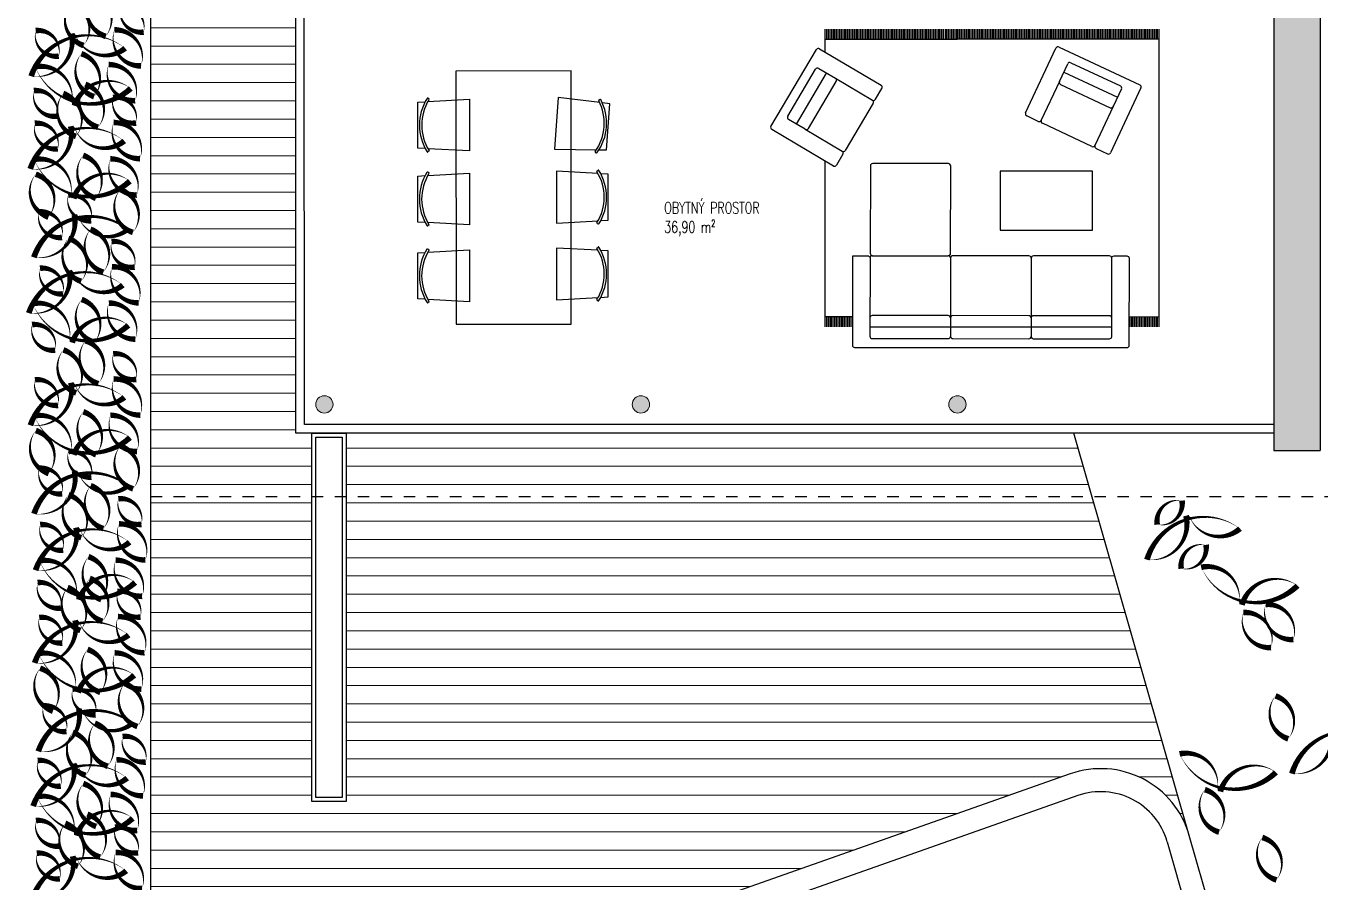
# Model space of a CAD drawing. Header units: metres. Extents: x -442 to 316, y -503 to 125.
# Drawn here: x 3.22 to 14.47, y -77.11 to -69.68 of the extents above; entities that cross this region are included whole.
import ezdxf

# ---------------------------------------------------------------- set-up
doc = ezdxf.new("R2010")
doc.units = ezdxf.units.M
doc.linetypes.add('ACAD_ISO07W100', pattern=[60, 0, -60])
doc.linetypes.add('DIVIDE', pattern=[1.25, 0.5, -0.25, 0, -0.25, 0, -0.25])
for name, color, linetype in [('int-kuchyň', 141, 'Continuous'), ('interiér-travertin', 252, 'ACAD_ISO07W100'), ('nove zdivo akce', 3, 'Continuous'), ('popis', 6, 'Continuous'), ('SRAFA', 251, 'Continuous'), ('zariz.predmety', 203, 'Continuous'), ('ZDIVO', 1, 'Continuous')]:
    doc.layers.add(name, color=color, linetype=linetype)
doc.layers.add('Standard', color=7, linetype='Continuous', lineweight=25)
doc.styles.add('ROMANS', font='romans.shx', dxfattribs={"width": 0.7})
pattern_1 = [(0, (0, -62.54902), (0, 0.15875), [])]

msp = doc.modelspace()

# ---------------------------------------------------------------- hatches: boundary and pattern name
at = {"layer": 'SRAFA', "linetype": 'Continuous', "lineweight": 0, "ltscale": 20}
h = msp.add_hatch(dxfattribs=at)
h.set_pattern_fill('LINE', color=256, scale=0.05, style=0)
h.set_pattern_definition(pattern_1)
h.paths.add_polyline_path([(5.566062, -66.184794), (5.416062, -66.184794), (4.306062, -66.184794), (4.306062, -73.214794), (5.567662, -73.214794)])
at = {"layer": 'SRAFA', "linetype": 'Continuous', "lineweight": 0}
h = msp.add_hatch(color=256, dxfattribs=at)
h.paths.add_polyline_path([(14.466062, -68.434794), (11.026062, -68.434794), (11.026062, -68.684794), (14.066062, -68.684794), (14.066062, -73.364794), (14.466062, -73.364794)])
h.paths.add_polyline_path([(13.629581, -68.559794, -1), (13.829581, -68.559794, -1)], flags=16)
h = msp.add_hatch(color=256, dxfattribs=at)
edge = h.paths.add_edge_path()
edge.add_arc((5.816062, -72.964794), 0.075, 0, 360)
h = msp.add_hatch(color=256, dxfattribs=at)
edge = h.paths.add_edge_path()
edge.add_arc((8.566062, -72.964794), 0.075, 0, 360)
h = msp.add_hatch(color=256, dxfattribs=at)
edge = h.paths.add_edge_path()
edge.add_arc((11.316062, -72.964794), 0.075, 0, 360)
at = {"layer": 'SRAFA', "linetype": 'Continuous', "lineweight": 0, "ltscale": 20}
h = msp.add_hatch(dxfattribs=at)
h.set_pattern_fill('LINE', color=256, scale=0.05, style=0)
h.set_pattern_definition(pattern_1)
h.paths.add_polyline_path([(5.706062, -73.214794), (5.567662, -73.214794), (4.306062, -73.214794), (4.306062, -73.764794), (5.706062, -73.764794)])
h = msp.add_hatch(dxfattribs=at)
h.set_pattern_fill('LINE', color=256, scale=0.05, style=0)
h.set_pattern_definition(pattern_1)
h.paths.add_polyline_path([(12.328075, -73.214794), (6.006062, -73.214794), (6.006062, -73.764794), (12.485873, -73.764794)])
h = msp.add_hatch(dxfattribs=at)
h.set_pattern_fill('LINE', color=256, scale=0.05, style=0)
h.set_pattern_definition(pattern_1)
h.paths.add_polyline_path([(5.706062, -73.764794), (4.306062, -73.764794), (4.306062, -77.864794), (7.985522, -77.864794, -0.163860057), (8.387869, -77.550356), (12.295758, -76.174445, -0.431640327), (13.330416, -76.708416), (12.485873, -73.764794), (6.006062, -73.764794), (6.006062, -76.414794), (5.706062, -76.414794)])

# ---------------------------------------------------------------- linework, layer by layer
at = {"layer": 'int-kuchyň'}
for p, q in [((9.695803, -70.549905), (10.090769, -69.8825)), ((10.118167, -69.875474), (10.653131, -70.192062)), ((11.908332, -70.432592), (12.172141, -69.869725)), ((12.198738, -69.860103), (12.900954, -70.189222)), ((10.110617, -70.045304), (10.256077, -70.131386)), ((12.202282, -70.158864), (12.274014, -70.005817)), ((12.300611, -69.996195), (12.731183, -70.197999)), ((9.841041, -70.461557), (10.083219, -70.05233)), ((9.916915, -70.529698), (10.179464, -70.086048)), ((10.020925, -70.568011), (10.263103, -70.158784)), ((10.256077, -70.131386), (10.576737, -70.321151)), ((12.202282, -70.158864), (12.044154, -70.49625)), ((12.240063, -70.078256), (12.706854, -70.297035)), ((10.604135, -70.314125), (10.660157, -70.21946)), ((12.211904, -70.185462), (12.642476, -70.387265)), ((12.910576, -70.21582), (12.646767, -70.778687)), ((12.740805, -70.224596), (12.669073, -70.377643)), ((6.723405, -70.310673), (6.714988, -70.305273)), ((8.201621, -70.319871), (8.210397, -70.315074)), ((10.583763, -70.348549), (10.341585, -70.757776)), ((12.669073, -70.377643), (12.510945, -70.715029)), ((9.993527, -70.575037), (9.848067, -70.488955)), ((12.017557, -70.505872), (11.917954, -70.459189)), ((10.237793, -70.893891), (9.702829, -70.577302)), ((9.993527, -70.575037), (10.314187, -70.764802)), ((12.484348, -70.724651), (12.053776, -70.522847)), ((6.723798, -70.766048), (6.71539, -70.771463)), ((8.16928, -70.774096), (8.177287, -70.780087)), ((10.321213, -70.792199), (10.265191, -70.886865)), ((12.520567, -70.741626), (12.62017, -70.788309)), ((6.722887, -70.95334), (6.714469, -70.94794)), ((8.18563, -70.936499), (8.194038, -70.931084)), ((8.186023, -71.391874), (8.19444, -71.397274)), ((6.72328, -71.408715), (6.714872, -71.41413)), ((6.722887, -71.620205), (6.714469, -71.614804)), ((8.18563, -71.603364), (8.194038, -71.597949)), ((10.576006, -71.672797), (11.236576, -71.672797)), ((11.256576, -71.692846), (11.256128, -72.211089)), ((11.936608, -71.673942), (11.276609, -71.672863)), ((11.956575, -71.693959), (11.956128, -72.211693)), ((12.636005, -71.674577), (11.976593, -71.674007)), ((8.186023, -72.058739), (8.19444, -72.064139)), ((6.72328, -72.07558), (6.714872, -72.080994)), ((12.656057, -72.294645), (10.556058, -72.29283)), ((11.235971, -72.193452), (10.576006, -72.192848)), ((11.255988, -72.213452), (11.255838, -72.375861)), ((11.935971, -72.194057), (11.276006, -72.193452)), ((11.955988, -72.214057), (11.955838, -72.376466)), ((12.636005, -72.194627), (11.976005, -72.194057))]:
    msp.add_line(p, q, dxfattribs=at)
for points in [[(10.167207, -69.904495), (10.167224, -69.791265)], [(10.167224, -69.791265), (10.167382, -69.791265), (11.312133, -69.791265)], [(13.069268, -72.202728), (13.069848, -69.791265), (11.312133, -69.791265)], [(6.69231, -70.74196), (6.627997, -70.738443), (6.627652, -70.338443), (6.691958, -70.334815)], [(6.715461, -70.333489), (7.07763, -70.313055), (7.078019, -70.763054), (6.715815, -70.743246)], [(8.207945, -70.343188), (7.848102, -70.297394), (7.816142, -70.746257), (8.178843, -70.75191)], [(8.20238, -70.752277), (8.266781, -70.75328), (8.29519, -70.35429), (8.231297, -70.346159)], [(8.193613, -70.959301), (7.831409, -70.939493), (7.831798, -71.389493), (8.193967, -71.369058)], [(10.166803, -72.202728), (10.167059, -70.852031)], [(6.691792, -71.384627), (6.627479, -71.38111), (6.627133, -70.98111), (6.69144, -70.977482)], [(6.714943, -70.976156), (7.077112, -70.955722), (7.0775, -71.405721), (6.715297, -71.385913)], [(8.21747, -71.367732), (8.281776, -71.364104), (8.281431, -70.964104), (8.217118, -70.960587)], [(6.714943, -71.643021), (7.077112, -71.622586), (7.0775, -72.072586), (6.715297, -72.052777)], [(8.193613, -71.626166), (7.831409, -71.606357), (7.831798, -72.056357), (8.193967, -72.035923)], [(6.691792, -72.051492), (6.627479, -72.047975), (6.627133, -71.647975), (6.69144, -71.644347)], [(8.21747, -72.034597), (8.281776, -72.030968), (8.281431, -71.630969), (8.217118, -71.627451)], [(10.406135, -72.202728), (10.166803, -72.202728)]]:
    msp.add_lwpolyline(points, dxfattribs=at)
for points in [[(7.959054, -70.067878), (6.959055, -70.068828), (6.960955, -72.268827), (7.960955, -72.267877), (7.959054, -70.067878)], [(11.688542, -70.938974), (11.687851, -71.450436), (12.487851, -71.451127), (12.488542, -70.939665), (11.688542, -70.938974)]]:
    msp.add_lwpolyline(points, close=True, dxfattribs=at)
msp.add_lwpolyline([(11.237103, -70.872798), (10.579466, -70.872308, 0.414276824), (10.559449, -70.892295), (10.558956, -71.652295, 0.414150304), (10.578939, -71.672308), (11.236576, -71.672797, 0.414276824), (11.256593, -71.65281), (11.257086, -70.892811, 0.414150304)], format="xyb", close=True, dxfattribs=at)
for points in [[(12.655988, -72.374655), (12.656575, -71.694595, -0.414213562), (12.676592, -71.674612), (12.786592, -71.674707, -0.414213562), (12.806575, -71.694724), (12.805919, -72.454724, -0.414213562), (12.785901, -72.474707), (10.425902, -72.472668, -0.414213563), (10.405919, -72.452651), (10.406593, -71.672651), (10.406593, -71.672651)], [(10.406593, -71.672651), (10.536585, -71.672711, -0.414331652), (10.556576, -71.692728), (10.555989, -72.37272, 0.414213562), (10.575971, -72.392737), (11.23766, -72.393348, 0.414213562)], [(11.274794, -72.393382), (11.937072, -72.393993, 0.414213562)], [(11.974794, -72.393987), (12.637072, -72.394598, 0.414213562)]]:
    msp.add_lwpolyline(points, format="xyb", dxfattribs=at)
for centre, radius, start, end in [((10.107981, -69.892686), 0.02, 59.3832182, 149.3832182), ((12.19025, -69.878212), 0.02, 64.8881104, 154.8881104), ((10.100431, -70.062516), 0.02, 59.3832182, 149.3832183), ((12.292123, -70.014305), 0.02, 64.8881104, 154.8881104), ((10.245891, -70.148598), 0.02, 329.3832183, 59.3832182), ((12.220392, -70.167352), 0.02, 154.8881104, 244.8881104), ((10.642945, -70.209274), 0.02, 329.3832183, 59.3832182), ((12.722695, -70.216108), 0.02, 334.8881104, 64.8881104), ((12.892466, -70.207332), 0.02, 334.8881104, 64.8881104), ((7.077824, -70.538054), 0.436118, 147.9819002, 212.1170989), ((7.077824, -70.538054), 0.416118, 147.9976808, 212.1013183), ((6.712288, -70.309481), 0.005, 57.3173831, 147.9819002), ((6.720705, -70.314881), 0.005, 327.9976808, 57.3173831), ((7.832122, -70.521826), 0.416118, 323.8755029, 27.9791404), ((7.832122, -70.521826), 0.436118, 323.8597223, 27.994921), ((8.204019, -70.324258), 0.005, 118.6594381, 207.9791404), ((8.212795, -70.319462), 0.005, 27.994921, 118.6594381), ((10.586923, -70.303939), 0.02, 239.3832182, 329.3832183), ((10.566551, -70.338363), 0.02, 329.3832183, 59.3832182), ((12.650964, -70.369156), 0.02, 244.8881104, 334.8881104), ((9.858253, -70.471743), 0.02, 149.3832183, 239.3832182), ((11.926441, -70.441079), 0.02, 154.8881104, 244.8881104), ((12.026044, -70.487762), 0.02, 244.8881104, 334.8881104), ((12.026044, -70.487762), 0.02, 244.8881104, 334.8881104), ((12.062264, -70.504738), 0.02, 154.8881104, 244.8881104), ((9.713015, -70.56009), 0.02, 149.3832182, 239.3832183), ((10.003713, -70.557825), 0.02, 239.3832182, 329.3832183), ((12.492835, -70.706541), 0.02, 244.8881104, 334.8881104), ((12.529055, -70.723517), 0.02, 154.8881104, 244.8881104), ((6.712683, -70.767259), 0.005, 212.1170989, 302.781616), ((6.721091, -70.761844), 0.005, 302.781616, 32.1013183), ((8.172275, -70.770092), 0.005, 143.8755029, 233.1952052), ((8.180282, -70.776084), 0.005, 233.1952052, 323.8597223), ((10.324373, -70.74759), 0.02, 239.3832182, 329.3832183), ((10.304001, -70.782013), 0.02, 329.3832183, 59.3832182), ((10.304001, -70.782013), 0.02, 329.3832183, 59.3832182), ((12.628657, -70.770199), 0.02, 244.8881104, 334.8881104), ((6.711769, -70.952148), 0.005, 57.3173831, 147.9819002), ((8.188337, -70.940703), 0.005, 122.781616, 212.1013183), ((7.831604, -71.164493), 0.416118, 327.9976808, 32.1013183), ((8.196745, -70.935288), 0.005, 32.1170989, 122.781616), ((7.831604, -71.164493), 0.436118, 327.9819002, 32.1170989), ((10.247979, -70.876679), 0.02, 239.3832183, 329.3832183), ((7.077306, -71.180721), 0.436118, 147.9819002, 212.1170989), ((7.077306, -71.180721), 0.416118, 147.9976808, 212.1013183), ((6.720187, -70.957548), 0.005, 327.9976808, 57.3173831), ((8.188723, -71.387666), 0.005, 147.9976808, 237.3173831), ((8.19714, -71.393066), 0.005, 237.3173831, 327.9819002), ((6.712165, -71.409926), 0.005, 212.1170989, 302.781616), ((6.720573, -71.404511), 0.005, 302.781616, 32.1013183), ((7.077306, -71.847586), 0.436118, 147.9819002, 212.1170989), ((6.711769, -71.619013), 0.005, 57.3173831, 147.9819002), ((6.720187, -71.624413), 0.005, 327.9976808, 57.3173831), ((8.188337, -71.607568), 0.005, 122.781616, 212.1013183), ((7.831604, -71.831357), 0.416118, 327.9976808, 32.1013183), ((8.196745, -71.602153), 0.005, 32.1170989, 122.781616), ((7.831604, -71.831357), 0.436118, 327.9819002, 32.1170989), ((7.077306, -71.847586), 0.416118, 147.9976808, 212.1013183), ((10.575989, -71.692797), 0.02, 89.9505004, 180), ((11.236576, -71.692797), 0.02, 359.9505004, 90), ((11.276576, -71.692863), 0.02, 89.906315, 179.9505004), ((11.936575, -71.693942), 0.02, 359.9505004, 89.906315), ((11.976575, -71.694007), 0.02, 89.9505004, 179.9505004), ((12.635988, -71.694577), 0.02, 0, 89.9505004), ((6.720573, -72.071376), 0.005, 302.781616, 32.1013183), ((8.188723, -72.05453), 0.005, 147.9976808, 237.3173831), ((8.19714, -72.059931), 0.005, 237.3173831, 327.9819002), ((6.712165, -72.076791), 0.005, 212.1170989, 302.781616), ((10.575989, -72.212848), 0.02, 89.9505004, 180), ((11.235988, -72.213452), 0.02, 0, 90.0494996), ((11.275988, -72.213452), 0.02, 89.9505004, 180), ((11.935988, -72.214057), 0.02, 0, 90.0494996), ((11.975988, -72.214057), 0.02, 89.9505004, 180), ((12.635988, -72.214627), 0.02, 0, 89.9505004), ((11.235988, -72.373418), 0.02, 269.9505004, 0), ((11.275988, -72.373418), 0.02, 180, 270.0494996), ((11.935988, -72.374022), 0.02, 269.9505004, 0), ((11.975988, -72.374022), 0.02, 180, 270.0494996), ((12.635988, -72.374627), 0.02, 269.9505004, 0)]:
    msp.add_arc(centre, radius, start, end, dxfattribs=at)
at = {"layer": 'interiér-travertin', "linetype": 'ByBlock'}
for p, q in [((10.167382, -69.791265), (10.167382, -69.704536)), ((10.181461, -69.791265), (10.181461, -69.704536)), ((10.195539, -69.791265), (10.195539, -69.704536)), ((10.209618, -69.791265), (10.209618, -69.704536)), ((10.223696, -69.791265), (10.223696, -69.704536)), ((10.237774, -69.791265), (10.237774, -69.704536)), ((10.251853, -69.791265), (10.251853, -69.704536)), ((10.265931, -69.791265), (10.265931, -69.704536)), ((10.280009, -69.791265), (10.280009, -69.704536)), ((10.294088, -69.791265), (10.294088, -69.704536)), ((10.308166, -69.791265), (10.308166, -69.704536)), ((10.322245, -69.791265), (10.322245, -69.704536)), ((10.336323, -69.791265), (10.336323, -69.704536)), ((10.350401, -69.791265), (10.350401, -69.704536)), ((10.36448, -69.791265), (10.36448, -69.704536)), ((10.378558, -69.791265), (10.378558, -69.704536)), ((10.392637, -69.791265), (10.392637, -69.704536)), ((10.406715, -69.791265), (10.406715, -69.704536)), ((10.420793, -69.791265), (10.420793, -69.704536)), ((10.434872, -69.791265), (10.434872, -69.704536)), ((10.44895, -69.791265), (10.44895, -69.704536)), ((10.463029, -69.791265), (10.463029, -69.704536)), ((10.477107, -69.791265), (10.477107, -69.704536)), ((10.491185, -69.791265), (10.491185, -69.704536)), ((10.505264, -69.791265), (10.505264, -69.704536)), ((10.519342, -69.791265), (10.519342, -69.704536)), ((10.53342, -69.791265), (10.53342, -69.704536)), ((10.547499, -69.791265), (10.547499, -69.704536)), ((10.561577, -69.791265), (10.561577, -69.704536)), ((10.575656, -69.791265), (10.575656, -69.704536)), ((10.589734, -69.791265), (10.589734, -69.704536)), ((10.603812, -69.791265), (10.603812, -69.704536)), ((10.617891, -69.791265), (10.617891, -69.704536)), ((10.631969, -69.791265), (10.631969, -69.704536)), ((10.646048, -69.791265), (10.646048, -69.704536)), ((10.660126, -69.791265), (10.660126, -69.704536)), ((10.674204, -69.791265), (10.674204, -69.704536)), ((10.688283, -69.791265), (10.688283, -69.704536)), ((10.702361, -69.791265), (10.702361, -69.704536)), ((10.71644, -69.791265), (10.71644, -69.704536)), ((10.730518, -69.791265), (10.730518, -69.704536)), ((10.744596, -69.791265), (10.744596, -69.704536)), ((10.758675, -69.791265), (10.758675, -69.704536)), ((10.772753, -69.791265), (10.772753, -69.704536)), ((10.786831, -69.791265), (10.786831, -69.704536)), ((10.80091, -69.791265), (10.80091, -69.704536)), ((10.814988, -69.791265), (10.814988, -69.704536)), ((10.829067, -69.791265), (10.829067, -69.704536)), ((10.843145, -69.791265), (10.843145, -69.704536)), ((10.857223, -69.791265), (10.857223, -69.704536)), ((10.871302, -69.791265), (10.871302, -69.704536)), ((10.88538, -69.791265), (10.88538, -69.704536)), ((10.899459, -69.791265), (10.899459, -69.704536)), ((10.913537, -69.791265), (10.913537, -69.704536)), ((10.927615, -69.791265), (10.927615, -69.704536)), ((10.941694, -69.791265), (10.941694, -69.704536)), ((10.955772, -69.791265), (10.955772, -69.704536)), ((10.96985, -69.791265), (10.96985, -69.704536)), ((10.983929, -69.791265), (10.983929, -69.704536)), ((10.998007, -69.791265), (10.998007, -69.704536)), ((11.012086, -69.791265), (11.012086, -69.704536)), ((11.026164, -69.791265), (11.026164, -69.704536)), ((11.040242, -69.791265), (11.040242, -69.704536)), ((11.054321, -69.791265), (11.054321, -69.704536)), ((11.068399, -69.791265), (11.068399, -69.704536)), ((11.082478, -69.791265), (11.082478, -69.704536)), ((11.096556, -69.791265), (11.096556, -69.704536)), ((11.110634, -69.791265), (11.110634, -69.704536)), ((11.124713, -69.791265), (11.124713, -69.704536)), ((11.138791, -69.791265), (11.138791, -69.704536)), ((11.15287, -69.791265), (11.15287, -69.704536)), ((11.166948, -69.791265), (11.166948, -69.704536)), ((11.181026, -69.791265), (11.181026, -69.704536)), ((11.195105, -69.791265), (11.195105, -69.704536)), ((11.210921, -69.791265), (11.210921, -69.704536)), ((11.224999, -69.791265), (11.224999, -69.704536)), ((11.239078, -69.791265), (11.239078, -69.704536)), ((11.253156, -69.791265), (11.253156, -69.704536)), ((11.267234, -69.791265), (11.267234, -69.704536)), ((11.281313, -69.791265), (11.281313, -69.704536)), ((11.295391, -69.791265), (11.295391, -69.704536)), ((11.30947, -69.791265), (11.30947, -69.704536)), ((11.323548, -69.791265), (11.323548, -69.704536)), ((11.337626, -69.791265), (11.337626, -69.704536)), ((11.351705, -69.791265), (11.351705, -69.704536)), ((11.365783, -69.791265), (11.365783, -69.704536)), ((11.379862, -69.791265), (11.379862, -69.704536)), ((11.39394, -69.791265), (11.39394, -69.704536)), ((11.408018, -69.791265), (11.408018, -69.704536)), ((11.422097, -69.791265), (11.422097, -69.704536)), ((11.436175, -69.791265), (11.436175, -69.704536)), ((11.450253, -69.791265), (11.450253, -69.704536)), ((11.464332, -69.791265), (11.464332, -69.704536)), ((11.47841, -69.791265), (11.47841, -69.704536)), ((11.492489, -69.791265), (11.492489, -69.704536)), ((11.506567, -69.791265), (11.506567, -69.704536)), ((11.520645, -69.791265), (11.520645, -69.704536)), ((11.534724, -69.791265), (11.534724, -69.704536)), ((11.548802, -69.791265), (11.548802, -69.704536)), ((11.562881, -69.791265), (11.562881, -69.704536)), ((11.576959, -69.791265), (11.576959, -69.704536)), ((11.591037, -69.791265), (11.591037, -69.704536)), ((11.605116, -69.791265), (11.605116, -69.704536)), ((11.619194, -69.791265), (11.619194, -69.704536)), ((11.633273, -69.791265), (11.633273, -69.704536)), ((11.647351, -69.791265), (11.647351, -69.704536)), ((11.661429, -69.791265), (11.661429, -69.704536)), ((11.675508, -69.791265), (11.675508, -69.704536)), ((11.689586, -69.791265), (11.689586, -69.704536)), ((11.703664, -69.791265), (11.703664, -69.704536)), ((11.717743, -69.791265), (11.717743, -69.704536)), ((11.731821, -69.791265), (11.731821, -69.704536)), ((11.7459, -69.791265), (11.7459, -69.704536)), ((11.759978, -69.791265), (11.759978, -69.704536)), ((11.774056, -69.791265), (11.774056, -69.704536)), ((11.788135, -69.791265), (11.788135, -69.704536)), ((11.802213, -69.791265), (11.802213, -69.704536)), ((11.816292, -69.791265), (11.816292, -69.704536)), ((11.83037, -69.791265), (11.83037, -69.704536)), ((11.844448, -69.791265), (11.844448, -69.704536)), ((11.858527, -69.791265), (11.858527, -69.704536)), ((11.872605, -69.791265), (11.872605, -69.704536)), ((11.886684, -69.791265), (11.886684, -69.704536)), ((11.900762, -69.791265), (11.900762, -69.704536)), ((11.91484, -69.791265), (11.91484, -69.704536)), ((11.928919, -69.791265), (11.928919, -69.704536)), ((11.942997, -69.791265), (11.942997, -69.704536)), ((11.957075, -69.791265), (11.957075, -69.704536)), ((11.971154, -69.791265), (11.971154, -69.704536)), ((11.985232, -69.791265), (11.985232, -69.704536)), ((11.999311, -69.791265), (11.999311, -69.704536)), ((12.013389, -69.791265), (12.013389, -69.704536)), ((12.027467, -69.791265), (12.027467, -69.704536)), ((12.041546, -69.791265), (12.041546, -69.704536)), ((12.055624, -69.791265), (12.055624, -69.704536)), ((12.069703, -69.791265), (12.069703, -69.704536)), ((12.083781, -69.791265), (12.083781, -69.704536)), ((12.097859, -69.791265), (12.097859, -69.704536)), ((12.111938, -69.791265), (12.111938, -69.704536)), ((12.126016, -69.791265), (12.126016, -69.704536)), ((12.140095, -69.791265), (12.140095, -69.704536)), ((12.154173, -69.791265), (12.154173, -69.704536)), ((12.168251, -69.791265), (12.168251, -69.704536)), ((12.18233, -69.791265), (12.18233, -69.704536)), ((12.196408, -69.791265), (12.196408, -69.704536)), ((12.210486, -69.791265), (12.210486, -69.704536)), ((12.224565, -69.791265), (12.224565, -69.704536)), ((12.238643, -69.791265), (12.238643, -69.704536)), ((12.252722, -69.791265), (12.252722, -69.704536)), ((12.2668, -69.791265), (12.2668, -69.704536)), ((12.280878, -69.791265), (12.280878, -69.704536)), ((12.294957, -69.791265), (12.294957, -69.704536)), ((12.309035, -69.791265), (12.309035, -69.704536)), ((12.323114, -69.791265), (12.323114, -69.704536)), ((12.337192, -69.791265), (12.337192, -69.704536)), ((12.35127, -69.791265), (12.35127, -69.704536)), ((12.365349, -69.791265), (12.365349, -69.704536)), ((12.379427, -69.791265), (12.379427, -69.704536)), ((12.393505, -69.791265), (12.393505, -69.704536)), ((12.407584, -69.791265), (12.407584, -69.704536)), ((12.421662, -69.791265), (12.421662, -69.704536)), ((12.435741, -69.791265), (12.435741, -69.704536)), ((12.449819, -69.791265), (12.449819, -69.704536)), ((12.463897, -69.791265), (12.463897, -69.704536)), ((12.477976, -69.791265), (12.477976, -69.704536)), ((12.492054, -69.791265), (12.492054, -69.704536)), ((12.506133, -69.791265), (12.506133, -69.704536)), ((12.520211, -69.791265), (12.520211, -69.704536)), ((12.534289, -69.791265), (12.534289, -69.704536)), ((12.548368, -69.791265), (12.548368, -69.704536)), ((12.562446, -69.791265), (12.562446, -69.704536)), ((12.576525, -69.791265), (12.576525, -69.704536)), ((12.590603, -69.791265), (12.590603, -69.704536)), ((12.604681, -69.791265), (12.604681, -69.704536)), ((12.61876, -69.791265), (12.61876, -69.704536)), ((12.632838, -69.791265), (12.632838, -69.704536)), ((12.646916, -69.791265), (12.646916, -69.704536)), ((12.660995, -69.791265), (12.660995, -69.704536)), ((12.675073, -69.791265), (12.675073, -69.704536)), ((12.689152, -69.791265), (12.689152, -69.704536)), ((12.70323, -69.791265), (12.70323, -69.704536)), ((12.717308, -69.791265), (12.717308, -69.704536)), ((12.731387, -69.791265), (12.731387, -69.704536)), ((12.745465, -69.791265), (12.745465, -69.704536)), ((12.759544, -69.791265), (12.759544, -69.704536)), ((12.773622, -69.791265), (12.773622, -69.704536)), ((12.7877, -69.791265), (12.7877, -69.704536)), ((12.801779, -69.791265), (12.801779, -69.704536)), ((12.815857, -69.791265), (12.815857, -69.704536)), ((12.829936, -69.791265), (12.829936, -69.704536)), ((12.844014, -69.791265), (12.844014, -69.704536)), ((12.858092, -69.791265), (12.858092, -69.704536)), ((12.872171, -69.791265), (12.872171, -69.704536)), ((12.886249, -69.791265), (12.886249, -69.704536)), ((12.900327, -69.791265), (12.900327, -69.704536)), ((12.914406, -69.791265), (12.914406, -69.704536)), ((12.928484, -69.791265), (12.928484, -69.704536)), ((12.942563, -69.791265), (12.942563, -69.704536)), ((12.956641, -69.791265), (12.956641, -69.704536)), ((12.970719, -69.791265), (12.970719, -69.704536)), ((12.984798, -69.791265), (12.984798, -69.704536)), ((12.998876, -69.791265), (12.998876, -69.704536)), ((13.012955, -69.791265), (13.012955, -69.704536)), ((13.027033, -69.791265), (13.027033, -69.704536)), ((13.041111, -69.791265), (13.041111, -69.704536)), ((13.05519, -69.791265), (13.05519, -69.704536)), ((13.069268, -69.791265), (13.069268, -69.704536)), ((10.166803, -72.289457), (10.166803, -72.202728)), ((10.180881, -72.289457), (10.180881, -72.202728)), ((10.19496, -72.289457), (10.19496, -72.202728)), ((10.209038, -72.289457), (10.209038, -72.202728)), ((10.223116, -72.289457), (10.223116, -72.202728)), ((10.237195, -72.289457), (10.237195, -72.202728)), ((10.251273, -72.289457), (10.251273, -72.202728)), ((10.265351, -72.289457), (10.265351, -72.202728)), ((10.27943, -72.289457), (10.27943, -72.202728)), ((10.293508, -72.289457), (10.293508, -72.202728)), ((10.307587, -72.289457), (10.307587, -72.202728)), ((10.321665, -72.289457), (10.321665, -72.202728)), ((10.335743, -72.289457), (10.335743, -72.202728)), ((10.349822, -72.289457), (10.349822, -72.202728)), ((10.3639, -72.289457), (10.3639, -72.202728)), ((10.377979, -72.289457), (10.377979, -72.202728)), ((10.392057, -72.289457), (10.392057, -72.202728)), ((12.815857, -72.289457), (12.815857, -72.202728)), ((12.829936, -72.289457), (12.829936, -72.202728)), ((12.844014, -72.289457), (12.844014, -72.202728)), ((12.858092, -72.289457), (12.858092, -72.202728)), ((12.872171, -72.289457), (12.872171, -72.202728)), ((12.886249, -72.289457), (12.886249, -72.202728)), ((12.900327, -72.289457), (12.900327, -72.202728)), ((12.914406, -72.289457), (12.914406, -72.202728)), ((12.928484, -72.289457), (12.928484, -72.202728)), ((12.942563, -72.289457), (12.942563, -72.202728)), ((12.956641, -72.289457), (12.956641, -72.202728)), ((12.970719, -72.289457), (12.970719, -72.202728)), ((12.984798, -72.289457), (12.984798, -72.202728)), ((12.998876, -72.289457), (12.998876, -72.202728)), ((13.012955, -72.289457), (13.012955, -72.202728)), ((13.027033, -72.289457), (13.027033, -72.202728)), ((13.041111, -72.289457), (13.041111, -72.202728)), ((13.05519, -72.289457), (13.05519, -72.202728)), ((13.069268, -72.289457), (13.069268, -72.202728))]:
    msp.add_line(p, q, dxfattribs=at)
at = {"layer": 'nove zdivo akce', "linetype": 'Continuous'}
for p, q in [((5.567662, -73.214794), (5.566062, -66.184794)), ((5.642645, -73.139794), (5.641062, -66.184777)), ((14.066062, -73.139794), (5.642645, -73.139794)), ((14.066062, -73.214794), (5.567662, -73.214794))]:
    msp.add_line(p, q, dxfattribs=at)
at = {"layer": 'nove zdivo akce', "linetype": 'DIVIDE', "ltscale": 0.15}
msp.add_line((4.306062, -73.764794), (15.276062, -73.764794), dxfattribs=at)
at = {"layer": 'SRAFA', "linetype": 'Continuous', "lineweight": 0}
msp.add_line((13.069268, -72.202728), (12.807265, -72.202728), dxfattribs=at)
at = {"layer": 'Standard', "color": 7, "linetype": 'ByBlock'}
for p, q in [((4.306062, -66.184794), (4.306062, -73.214794)), ((4.306062, -73.214794), (4.306062, -77.864794)), ((13.330424, -76.708443), (12.328075, -73.214794)), ((12.295758, -76.174445), (8.387869, -77.550356)), ((12.362179, -76.363094), (8.454289, -77.739004)), ((13.13818, -76.763599), (14.834644, -82.679256)), ((13.53839, -77.433299), (13.330424, -76.708443))]:
    msp.add_line(p, q, dxfattribs=at)
for points in [[(6.006062, -76.414794), (5.706062, -76.414794), (5.706062, -73.214794), (6.006062, -73.214794)], [(5.971062, -76.379794), (5.741062, -76.379794), (5.741062, -73.249794), (5.971062, -73.249794)]]:
    msp.add_lwpolyline(points, close=True, dxfattribs=at)
for radius in [0.8, 0.6]:
    msp.add_arc((12.56144, -76.92904), radius, 16.0058142, 109.3964151, dxfattribs=at)
at = {"layer": 'zariz.predmety', "color": 253, "linetype": 'Continuous', "ltscale": 0.001}
for points in [[(3.916131, -69.767506, 0, 0, 0.520567051), (3.916131, -69.767506, 0, 0.05, 0.520567051), (3.805421, -69.394611, 0, 0.05, 0.520567051), (3.916131, -69.767506, 0.05, 0.05, 0)], [(3.723734, -69.846771, 0, 0, 0.520567051), (3.723734, -69.846771, 0, 0.05, 0.520567051), (3.613024, -69.473876, 0, 0.05, 0.520567051), (3.723734, -69.846771, 0.05, 0.05, 0)], [(4.245778, -69.730383, 0, 0, 0.520567051), (4.245778, -69.730383, 0, 0.05, 0.520567051), (4.045914, -69.50823, 0, 0.05, 0.520567051), (4.245778, -69.730383, 0.05, 0.05, 0)], [(3.508341, -69.939867, 0, 0, 0.520567051), (3.508341, -69.939867, 0, 0.05, 0.520567051), (3.308476, -69.717714, 0, 0.05, 0.520567051), (3.508341, -69.939867, 0.05, 0.05, 0)], [(4.222693, -70.024553, 0, 0, 0.520567051), (4.222693, -70.024553, 0, 0.05, 0.520567051), (3.99253, -69.710973, 0, 0.05, 0.520567051), (4.222693, -70.024553, 0.05, 0.05, 0)], [(3.268498, -70.113321, 0, 0, 0.520567051), (3.268498, -70.113321, 0, 0.05, 0.520567051), (3.620695, -69.743314, 0, 0.05, 0.520567051), (3.651458, -69.750886, 0, 0.05, 0.520567051), (4.085271, -69.870691, 0, 0.05, 0.520567051), (3.268498, -70.113321, 0.05, 0.05, 0)], [(3.81548, -70.290842, 0, 0, 0.520567051), (3.81548, -70.290842, 0, 0.05, 0.520567051), (3.70477, -69.917946, 0, 0.05, 0.520567051), (3.81548, -70.290842, 0.05, 0.05, 0)], [(4.133949, -70.22014, 0, 0, 0.520567051), (4.133949, -70.22014, 0, 0.05, 0.520567051), (3.645691, -70.370313, 0, 0.05, 0.520567051), (3.622575, -70.348648, 0, 0.05, 0.520567051), (3.302981, -70.031777, 0, 0.05, 0.520567051), (4.133949, -70.22014, 0.05, 0.05, 0)], [(4.1721, -70.326344, 0, 0, 0.520567051), (4.1721, -70.326344, 0, 0.05, 0.520567051), (3.941936, -70.012764, 0, 0.05, 0.520567051), (4.1721, -70.326344, 0.05, 0.05, 0)], [(3.850271, -70.557397, 0, 0, 0.520567051), (3.850271, -70.557397, 0, 0.05, 0.520567051), (3.739561, -70.184501, 0, 0.05, 0.520567051), (3.850271, -70.557397, 0.05, 0.05, 0)], [(3.492566, -70.461521, 0, 0, 0.520567051), (3.492566, -70.461521, 0, 0.05, 0.520567051), (3.292701, -70.239368, 0, 0.05, 0.520567051), (3.492566, -70.461521, 0.05, 0.05, 0)], [(3.657873, -70.636662, 0, 0, 0.520567051), (3.657873, -70.636662, 0, 0.05, 0.520567051), (3.547163, -70.263766, 0, 0.05, 0.520567051), (3.657873, -70.636662, 0.05, 0.05, 0)], [(4.179918, -70.520274, 0, 0, 0.520567051), (4.179918, -70.520274, 0, 0.05, 0.520567051), (3.980053, -70.29812, 0, 0.05, 0.520567051), (4.179918, -70.520274, 0.05, 0.05, 0)], [(3.500383, -70.745345, 0, 0, 0.520567051), (3.500383, -70.745345, 0, 0.05, 0.520567051), (3.300518, -70.523192, 0, 0.05, 0.520567051), (3.500383, -70.745345, 0.05, 0.05, 0)], [(4.214735, -70.830031, 0, 0, 0.520567051), (4.214735, -70.830031, 0, 0.05, 0.520567051), (3.984572, -70.51645, 0, 0.05, 0.520567051), (4.214735, -70.830031, 0.05, 0.05, 0)], [(3.26054, -70.918799, 0, 0, 0.520567051), (3.26054, -70.918799, 0, 0.05, 0.520567051), (3.612737, -70.548792, 0, 0.05, 0.520567051), (3.6435, -70.556364, 0, 0.05, 0.520567051), (4.077313, -70.676169, 0, 0.05, 0.520567051), (3.26054, -70.918799, 0.05, 0.05, 0)], [(4.125991, -71.025618, 0, 0, 0.520567051), (4.125991, -71.025618, 0, 0.05, 0.520567051), (3.637733, -71.17579, 0, 0.05, 0.520567051), (3.614617, -71.154126, 0, 0.05, 0.520567051), (3.295023, -70.837255, 0, 0.05, 0.520567051), (4.125991, -71.025618, 0.05, 0.05, 0)], [(3.831036, -71.174177, 0, 0, 0.520567051), (3.831036, -71.174177, 0, 0.05, 0.520567051), (3.720326, -70.801281, 0, 0.05, 0.520567051), (3.831036, -71.174177, 0.05, 0.05, 0)], [(4.186458, -71.145582, 0, 0, 0.520567051), (4.186458, -71.145582, 0, 0.05, 0.520567051), (3.956295, -70.832001, 0, 0.05, 0.520567051), (4.186458, -71.145582, 0.05, 0.05, 0)], [(3.419093, -71.337621, 0, 0, 0.520567051), (3.419093, -71.337621, 0, 0.05, 0.520567051), (3.308383, -70.964725, 0, 0.05, 0.520567051), (3.419093, -71.337621, 0.05, 0.05, 0)], [(3.789798, -71.368707, 0, 0, 0.520567051), (3.789798, -71.368707, 0, 0.05, 0.520567051), (3.589933, -71.146554, 0, 0.05, 0.520567051), (3.789798, -71.368707, 0.05, 0.05, 0)], [(4.152889, -71.470832, 0, 0, 0.520567051), (4.152889, -71.470832, 0, 0.05, 0.520567051), (4.042178, -71.097937, 0, 0.05, 0.520567051), (4.152889, -71.470832, 0.05, 0.05, 0)], [(3.536306, -71.514435, 0, 0, 0.520567051), (3.536306, -71.514435, 0, 0.05, 0.520567051), (3.336441, -71.292281, 0, 0.05, 0.520567051), (3.536306, -71.514435, 0.05, 0.05, 0)], [(3.702798, -71.895611, 0, 0, 0.520567051), (3.702798, -71.895611, 0, 0.05, 0.520567051), (3.592088, -71.522715, 0, 0.05, 0.520567051), (3.702798, -71.895611, 0.05, 0.05, 0)], [(3.895196, -71.816346, 0, 0, 0.520567051), (3.895196, -71.816346, 0, 0.05, 0.520567051), (3.784485, -71.44345, 0, 0.05, 0.520567051), (3.895196, -71.816346, 0.05, 0.05, 0)], [(4.167255, -71.77245, 0, 0, 0.520567051), (4.167255, -71.77245, 0, 0.05, 0.520567051), (3.96739, -71.550297, 0, 0.05, 0.520567051), (4.167255, -71.77245, 0.05, 0.05, 0)], [(3.247877, -72.170975, 0, 0, 0.520567051), (3.247877, -72.170975, 0, 0.05, 0.520567051), (3.600074, -71.800968, 0, 0.05, 0.520567051), (3.630837, -71.80854, 0, 0.05, 0.520567051), (4.064651, -71.928345, 0, 0.05, 0.520567051), (3.247877, -72.170975, 0.05, 0.05, 0)], [(3.545307, -72.004294, 0, 0, 0.520567051), (3.545307, -72.004294, 0, 0.05, 0.520567051), (3.345443, -71.782141, 0, 0.05, 0.520567051), (3.545307, -72.004294, 0.05, 0.05, 0)], [(4.202072, -72.082207, 0, 0, 0.520567051), (4.202072, -72.082207, 0, 0.05, 0.520567051), (3.971909, -71.768627, 0, 0.05, 0.520567051), (4.202072, -72.082207, 0.05, 0.05, 0)], [(4.113328, -72.277794, 0, 0, 0.520567051), (4.113328, -72.277794, 0, 0.05, 0.520567051), (3.62507, -72.427967, 0, 0.05, 0.520567051), (3.601954, -72.406302, 0, 0.05, 0.520567051), (3.28236, -72.089431, 0, 0.05, 0.520567051), (4.113328, -72.277794, 0.05, 0.05, 0)], [(3.818373, -72.426353, 0, 0, 0.520567051), (3.818373, -72.426353, 0, 0.05, 0.520567051), (3.707663, -72.053457, 0, 0.05, 0.520567051), (3.818373, -72.426353, 0.05, 0.05, 0)], [(4.173796, -72.397758, 0, 0, 0.520567051), (4.173796, -72.397758, 0, 0.05, 0.520567051), (3.943632, -72.084178, 0, 0.05, 0.520567051), (4.173796, -72.397758, 0.05, 0.05, 0)], [(3.476648, -72.493746, 0, 0, 0.520567051), (3.476648, -72.493746, 0, 0.05, 0.520567051), (3.276783, -72.271593, 0, 0.05, 0.520567051), (3.476648, -72.493746, 0.05, 0.05, 0)], [(3.851701, -72.784809, 0, 0, 0.520567051), (3.851701, -72.784809, 0, 0.05, 0.520567051), (3.740991, -72.411913, 0, 0.05, 0.520567051), (3.851701, -72.784809, 0.05, 0.05, 0)], [(3.659304, -72.864074, 0, 0, 0.520567051), (3.659304, -72.864074, 0, 0.05, 0.520567051), (3.548593, -72.491178, 0, 0.05, 0.520567051), (3.659304, -72.864074, 0.05, 0.05, 0)], [(4.181348, -72.747686, 0, 0, 0.520567051), (4.181348, -72.747686, 0, 0.05, 0.520567051), (3.981483, -72.525533, 0, 0.05, 0.520567051), (4.181348, -72.747686, 0.05, 0.05, 0)], [(3.501813, -72.972757, 0, 0, 0.520567051), (3.501813, -72.972757, 0, 0.05, 0.520567051), (3.301948, -72.750604, 0, 0.05, 0.520567051), (3.501813, -72.972757, 0.05, 0.05, 0)], [(4.216165, -73.057443, 0, 0, 0.520567051), (4.216165, -73.057443, 0, 0.05, 0.520567051), (3.986002, -72.743863, 0, 0.05, 0.520567051), (4.216165, -73.057443, 0.05, 0.05, 0)], [(3.26197, -73.146211, 0, 0, 0.520567051), (3.26197, -73.146211, 0, 0.05, 0.520567051), (3.614167, -72.776205, 0, 0.05, 0.520567051), (3.64493, -72.783776, 0, 0.05, 0.520567051), (4.078744, -72.903581, 0, 0.05, 0.520567051), (3.26197, -73.146211, 0.05, 0.05, 0)], [(4.127421, -73.25303, 0, 0, 0.520567051), (4.127421, -73.25303, 0, 0.05, 0.520567051), (3.639163, -73.403203, 0, 0.05, 0.520567051), (3.616047, -73.381538, 0, 0.05, 0.520567051), (3.296453, -73.064667, 0, 0.05, 0.520567051), (4.127421, -73.25303, 0.05, 0.05, 0)], [(3.832466, -73.401589, 0, 0, 0.520567051), (3.832466, -73.401589, 0, 0.05, 0.520567051), (3.721756, -73.028694, 0, 0.05, 0.520567051), (3.832466, -73.401589, 0.05, 0.05, 0)], [(4.187889, -73.372994, 0, 0, 0.520567051), (4.187889, -73.372994, 0, 0.05, 0.520567051), (3.957725, -73.059414, 0, 0.05, 0.520567051), (4.187889, -73.372994, 0.05, 0.05, 0)], [(3.420523, -73.565033, 0, 0, 0.520567051), (3.420523, -73.565033, 0, 0.05, 0.520567051), (3.309813, -73.192137, 0, 0.05, 0.520567051), (3.420523, -73.565033, 0.05, 0.05, 0)], [(4.154319, -73.698244, 0, 0, 0.520567051), (4.154319, -73.698244, 0, 0.05, 0.520567051), (4.043609, -73.325349, 0, 0.05, 0.520567051), (4.154319, -73.698244, 0.05, 0.05, 0)], [(3.791228, -73.596119, 0, 0, 0.520567051), (3.791228, -73.596119, 0, 0.05, 0.520567051), (3.591363, -73.373966, 0, 0.05, 0.520567051), (3.791228, -73.596119, 0.05, 0.05, 0)], [(3.537736, -73.741847, 0, 0, 0.520567051), (3.537736, -73.741847, 0, 0.05, 0.520567051), (3.337871, -73.519693, 0, 0.05, 0.520567051), (3.537736, -73.741847, 0.05, 0.05, 0)], [(3.896626, -74.043758, 0, 0, 0.520567051), (3.896626, -74.043758, 0, 0.05, 0.520567051), (3.785916, -73.670862, 0, 0.05, 0.520567051), (3.896626, -74.043758, 0.05, 0.05, 0)], [(3.704228, -74.123023, 0, 0, 0.520567051), (3.704228, -74.123023, 0, 0.05, 0.520567051), (3.593518, -73.750128, 0, 0.05, 0.520567051), (3.704228, -74.123023, 0.05, 0.05, 0)], [(4.226273, -74.006635, 0, 0, 0.520567051), (4.226273, -74.006635, 0, 0.05, 0.520567051), (4.026408, -73.784482, 0, 0.05, 0.520567051), (4.226273, -74.006635, 0.05, 0.05, 0)], [(13.05135, -74.008523, 0, 0, 0.520567051), (13.05135, -74.008523, 0, 0.05, 0.520567051), (13.26663, -73.801273, 0, 0.05, 0.520567051), (13.05135, -74.008523, 0.05, 0.05, 0)], [(3.546738, -74.231706, 0, 0, 0.520567051), (3.546738, -74.231706, 0, 0.05, 0.520567051), (3.346873, -74.009553, 0, 0.05, 0.520567051), (3.546738, -74.231706, 0.05, 0.05, 0)], [(4.26109, -74.316392, 0, 0, 0.520567051), (4.26109, -74.316392, 0, 0.05, 0.520567051), (4.030927, -74.002812, 0, 0.05, 0.520567051), (4.26109, -74.316392, 0.05, 0.05, 0)], [(12.962272, -74.31369, 0, 0, 0.520567051), (12.962272, -74.31369, 0, 0.05, 0.520567051), (13.301778, -73.932005, 0, 0.05, 0.520567051), (13.332779, -73.938533, 0, 0.05, 0.520567051), (13.770389, -74.043626, 0, 0.05, 0.520567051), (12.962272, -74.31369, 0.05, 0.05, 0)], [(3.306895, -74.40516, 0, 0, 0.520567051), (3.306895, -74.40516, 0, 0.05, 0.520567051), (3.659092, -74.035154, 0, 0.05, 0.520567051), (3.689855, -74.042725, 0, 0.05, 0.520567051), (4.123668, -74.162531, 0, 0.05, 0.520567051), (3.306895, -74.40516, 0.05, 0.05, 0)], [(13.259967, -74.391919, 0, 0, 0.520567051), (13.259967, -74.391919, 0, 0.05, 0.520567051), (13.475246, -74.184669, 0, 0.05, 0.520567051), (13.259967, -74.391919, 0.05, 0.05, 0)], [(4.172346, -74.51198, 0, 0, 0.520567051), (4.172346, -74.51198, 0, 0.05, 0.520567051), (3.684088, -74.662152, 0, 0.05, 0.520567051), (3.660972, -74.640487, 0, 0.05, 0.520567051), (3.341378, -74.323616, 0, 0.05, 0.520567051), (4.172346, -74.51198, 0.05, 0.05, 0)], [(3.877391, -74.660538, 0, 0, 0.520567051), (3.877391, -74.660538, 0, 0.05, 0.520567051), (3.766681, -74.287643, 0, 0.05, 0.520567051), (3.877391, -74.660538, 0.05, 0.05, 0)], [(4.232813, -74.631943, 0, 0, 0.520567051), (4.232813, -74.631943, 0, 0.05, 0.520567051), (4.00265, -74.318363, 0, 0.05, 0.520567051), (4.232813, -74.631943, 0.05, 0.05, 0)], [(14.270268, -74.539784, 0, 0, 0.520567051), (14.270268, -74.539784, 0, 0.05, 0.520567051), (13.787358, -74.706353, 0, 0.05, 0.520567051), (13.763524, -74.685481, 0, 0.05, 0.520567051), (13.433416, -74.379579, 0, 0.05, 0.520567051), (14.270268, -74.539784, 0.05, 0.05, 0)], [(3.52516, -74.735057, 0, 0, 0.520567051), (3.52516, -74.735057, 0, 0.05, 0.520567051), (3.325295, -74.512904, 0, 0.05, 0.520567051), (3.52516, -74.735057, 0.05, 0.05, 0)], [(3.69627, -74.928501, 0, 0, 0.520567051), (3.69627, -74.928501, 0, 0.05, 0.520567051), (3.58556, -74.555605, 0, 0.05, 0.520567051), (3.69627, -74.928501, 0.05, 0.05, 0)], [(3.888668, -74.849236, 0, 0, 0.520567051), (3.888668, -74.849236, 0, 0.05, 0.520567051), (3.777957, -74.47634, 0, 0.05, 0.520567051), (3.888668, -74.849236, 0.05, 0.05, 0)], [(4.218315, -74.812113, 0, 0, 0.520567051), (4.218315, -74.812113, 0, 0.05, 0.520567051), (4.01845, -74.58996, 0, 0.05, 0.520567051), (4.218315, -74.812113, 0.05, 0.05, 0)], [(14.040485, -75.077584, 0, 0, 0.520567051), (14.040485, -75.077584, 0, 0.05, 0.520567051), (13.799867, -74.771953, 0, 0.05, 0.520567051), (14.040485, -75.077584, 0.05, 0.05, 0)], [(14.234672, -75.007917, 0, 0, 0.520567051), (14.234672, -75.007917, 0, 0.05, 0.520567051), (13.994054, -74.702285, 0, 0.05, 0.520567051), (14.234672, -75.007917, 0.05, 0.05, 0)], [(3.298937, -75.210638, 0, 0, 0.520567051), (3.298937, -75.210638, 0, 0.05, 0.520567051), (3.651134, -74.840632, 0, 0.05, 0.520567051), (3.681897, -74.848203, 0, 0.05, 0.520567051), (4.11571, -74.968008, 0, 0.05, 0.520567051), (3.298937, -75.210638, 0.05, 0.05, 0)], [(3.538779, -75.037184, 0, 0, 0.520567051), (3.538779, -75.037184, 0, 0.05, 0.520567051), (3.338915, -74.815031, 0, 0.05, 0.520567051), (3.538779, -75.037184, 0.05, 0.05, 0)], [(4.253132, -75.12187, 0, 0, 0.520567051), (4.253132, -75.12187, 0, 0.05, 0.520567051), (4.022968, -74.80829, 0, 0.05, 0.520567051), (4.253132, -75.12187, 0.05, 0.05, 0)], [(4.164388, -75.317457, 0, 0, 0.520567051), (4.164388, -75.317457, 0, 0.05, 0.520567051), (3.67613, -75.46763, 0, 0.05, 0.520567051), (3.653013, -75.445965, 0, 0.05, 0.520567051), (3.33342, -75.129094, 0, 0.05, 0.520567051), (4.164388, -75.317457, 0.05, 0.05, 0)], [(3.869433, -75.466016, 0, 0, 0.520567051), (3.869433, -75.466016, 0, 0.05, 0.520567051), (3.758723, -75.093121, 0, 0.05, 0.520567051), (3.869433, -75.466016, 0.05, 0.05, 0)], [(4.224855, -75.437421, 0, 0, 0.520567051), (4.224855, -75.437421, 0, 0.05, 0.520567051), (3.994692, -75.123841, 0, 0.05, 0.520567051), (4.224855, -75.437421, 0.05, 0.05, 0)], [(3.45749, -75.62946, 0, 0, 0.520567051), (3.45749, -75.62946, 0, 0.05, 0.520567051), (3.34678, -75.256564, 0, 0.05, 0.520567051), (3.45749, -75.62946, 0.05, 0.05, 0)], [(3.828194, -75.660546, 0, 0, 0.520567051), (3.828194, -75.660546, 0, 0.05, 0.520567051), (3.62833, -75.438393, 0, 0.05, 0.520567051), (3.828194, -75.660546, 0.05, 0.05, 0)], [(4.191285, -75.762671, 0, 0, 0.520567051), (4.191285, -75.762671, 0, 0.05, 0.520567051), (4.080575, -75.389776, 0, 0.05, 0.520567051), (4.191285, -75.762671, 0.05, 0.05, 0)], [(3.574703, -75.806274, 0, 0, 0.520567051), (3.574703, -75.806274, 0, 0.05, 0.520567051), (3.374838, -75.58412, 0, 0.05, 0.520567051), (3.574703, -75.806274, 0.05, 0.05, 0)], [(14.189377, -75.870094, 0, 0, 0.520567051), (14.189377, -75.870094, 0, 0.05, 0.520567051), (14.079117, -75.497065, 0, 0.05, 0.520567051), (14.189377, -75.870094, 0.05, 0.05, 0)], [(3.933592, -76.108185, 0, 0, 0.520567051), (3.933592, -76.108185, 0, 0.05, 0.520567051), (3.822882, -75.735289, 0, 0.05, 0.520567051), (3.933592, -76.108185, 0.05, 0.05, 0)], [(14.221043, -76.172156, 0, 0, 0.520567051), (14.221043, -76.172156, 0, 0.05, 0.520567051), (14.560549, -75.790472, 0, 0.05, 0.520567051), (14.59155, -75.797, 0, 0.05, 0.520567051), (15.02916, -75.902093, 0, 0.05, 0.520567051), (14.221043, -76.172156, 0.05, 0.05, 0)], [(3.741195, -76.18745, 0, 0, 0.520567051), (3.741195, -76.18745, 0, 0.05, 0.520567051), (3.630485, -75.814555, 0, 0.05, 0.520567051), (3.741195, -76.18745, 0.05, 0.05, 0)], [(4.26324, -76.071062, 0, 0, 0.520567051), (4.26324, -76.071062, 0, 0.05, 0.520567051), (4.063375, -75.848909, 0, 0.05, 0.520567051), (4.26324, -76.071062, 0.05, 0.05, 0)], [(14.083001, -76.161108, 0, 0, 0.520567051), (14.083001, -76.161108, 0, 0.05, 0.520567051), (13.600091, -76.327677, 0, 0.05, 0.520567051), (13.576257, -76.306806, 0, 0.05, 0.520567051), (13.246149, -76.000904, 0, 0.05, 0.520567051), (14.083001, -76.161108, 0.05, 0.05, 0)], [(3.285959, -76.453999, 0, 0, 0.520567051), (3.285959, -76.453999, 0, 0.05, 0.520567051), (3.638156, -76.083993, 0, 0.05, 0.520567051), (3.66892, -76.091564, 0, 0.05, 0.520567051), (4.102733, -76.21137, 0, 0.05, 0.520567051), (3.285959, -76.453999, 0.05, 0.05, 0)], [(3.525802, -76.280546, 0, 0, 0.520567051), (3.525802, -76.280546, 0, 0.05, 0.520567051), (3.325937, -76.058393, 0, 0.05, 0.520567051), (3.525802, -76.280546, 0.05, 0.05, 0)], [(4.240155, -76.365231, 0, 0, 0.520567051), (4.240155, -76.365231, 0, 0.05, 0.520567051), (4.009991, -76.051651, 0, 0.05, 0.520567051), (4.240155, -76.365231, 0.05, 0.05, 0)], [(4.15141, -76.560819, 0, 0, 0.520567051), (4.15141, -76.560819, 0, 0.05, 0.520567051), (3.663153, -76.710991, 0, 0.05, 0.520567051), (3.640036, -76.689327, 0, 0.05, 0.520567051), (3.320443, -76.372456, 0, 0.05, 0.520567051), (4.15141, -76.560819, 0.05, 0.05, 0)], [(3.832942, -76.63152, 0, 0, 0.520567051), (3.832942, -76.63152, 0, 0.05, 0.520567051), (3.722231, -76.258625, 0, 0.05, 0.520567051), (3.832942, -76.63152, 0.05, 0.05, 0)], [(4.189561, -76.667023, 0, 0, 0.520567051), (4.189561, -76.667023, 0, 0.05, 0.520567051), (3.959397, -76.353443, 0, 0.05, 0.520567051), (4.189561, -76.667023, 0.05, 0.05, 0)], [(13.588394, -76.680364, 0, 0, 0.520567051), (13.588394, -76.680364, 0, 0.05, 0.520567051), (13.465159, -76.311419, 0, 0.05, 0.520567051), (13.588394, -76.680364, 0.05, 0.05, 0)], [(3.510027, -76.8022, 0, 0, 0.520567051), (3.510027, -76.8022, 0, 0.05, 0.520567051), (3.310162, -76.580046, 0, 0.05, 0.520567051), (3.510027, -76.8022, 0.05, 0.05, 0)], [(3.867732, -76.898075, 0, 0, 0.520567051), (3.867732, -76.898075, 0, 0.05, 0.520567051), (3.757022, -76.52518, 0, 0.05, 0.520567051), (3.867732, -76.898075, 0.05, 0.05, 0)], [(3.675335, -76.97734, 0, 0, 0.520567051), (3.675335, -76.97734, 0, 0.05, 0.520567051), (3.564625, -76.604445, 0, 0.05, 0.520567051), (3.675335, -76.97734, 0.05, 0.05, 0)], [(4.19738, -76.860952, 0, 0, 0.520567051), (4.19738, -76.860952, 0, 0.05, 0.520567051), (3.997515, -76.638799, 0, 0.05, 0.520567051), (4.19738, -76.860952, 0.05, 0.05, 0)], [(14.087667, -77.095974, 0, 0, 0.520567051), (14.087667, -77.095974, 0, 0.05, 0.520567051), (13.964432, -76.727028, 0, 0.05, 0.520567051), (14.087667, -77.095974, 0.05, 0.05, 0)], [(3.278001, -77.259477, 0, 0, 0.520567051), (3.278001, -77.259477, 0, 0.05, 0.520567051), (3.630198, -76.889471, 0, 0.05, 0.520567051), (3.660962, -76.897042, 0, 0.05, 0.520567051), (4.094775, -77.016848, 0, 0.05, 0.520567051), (3.278001, -77.259477, 0.05, 0.05, 0)], [(3.517844, -77.086024, 0, 0, 0.520567051), (3.517844, -77.086024, 0, 0.05, 0.520567051), (3.317979, -76.863871, 0, 0.05, 0.520567051), (3.517844, -77.086024, 0.05, 0.05, 0)], [(4.232197, -77.170709, 0, 0, 0.520567051), (4.232197, -77.170709, 0, 0.05, 0.520567051), (4.002033, -76.857129, 0, 0.05, 0.520567051), (4.232197, -77.170709, 0.05, 0.05, 0)]]:
    msp.add_lwpolyline(points, format="xyseb", close=True, dxfattribs=at)
for points in [[(4.108615, -71.444698, 0.013578, 0.05, 0.520567051), (3.291842, -71.687328, 0, 0, 0), (3.291842, -71.687328, 0, 0.05, 0.520567051), (3.644039, -71.317321, 0, 0.05, 0.520567051), (3.674802, -71.324893, 0, 0.042629, 0.520567051), (4.108615, -71.444698, 0, 0.042629, 0.433688771)], [(4.110046, -73.67211, 0.013578, 0.05, 0.520567051), (3.293272, -73.91474, 0, 0, 0), (3.293272, -73.91474, 0, 0.05, 0.520567051), (3.645469, -73.544734, 0, 0.05, 0.520567051), (3.676232, -73.552305, 0, 0.042629, 0.520567051), (4.110046, -73.67211, 0, 0.042629, 0.433688771)], [(4.147012, -75.736537, 0.013578, 0.05, 0.520567051), (3.330239, -75.979167, 0, 0, 0), (3.330239, -75.979167, 0, 0.05, 0.520567051), (3.682436, -75.609161, 0, 0.05, 0.520567051), (3.713199, -75.616732, 0, 0.042629, 0.520567051), (4.147012, -75.736537, 0, 0.042629, 0.433688771)]]:
    msp.add_lwpolyline(points, format="xyseb", dxfattribs=at)
at = {"layer": 'ZDIVO', "linetype": 'Continuous'}
for p, q in [((14.466062, -68.434794), (14.466062, -73.364794)), ((14.066062, -68.684794), (14.066062, -73.364794))]:
    msp.add_line(p, q, dxfattribs=at)
at = {"layer": 'ZDIVO', "linetype": 'ByBlock'}
msp.add_line((14.066062, -73.364794), (14.466062, -73.364794), dxfattribs=at)
at = {"layer": 'ZDIVO', "linetype": 'Continuous', "lineweight": 0}
for centre in [(5.816062, -72.964794), (8.566062, -72.964794), (11.316062, -72.964794)]:
    msp.add_circle(centre, 0.075, dxfattribs=at)

# ---------------------------------------------------------------- texts
at = {"layer": 'popis', "linetype": 'Continuous', "insert": (8.768713, -71.207186), "char_height": 0.1, "width": 3.41806532, "attachment_point": 1, "style": 'ROMANS'}
msp.add_mtext('OBYTNÝ PROSTOR\\P36,90 m²', dxfattribs=at)

doc.saveas('drawing.dxf')
